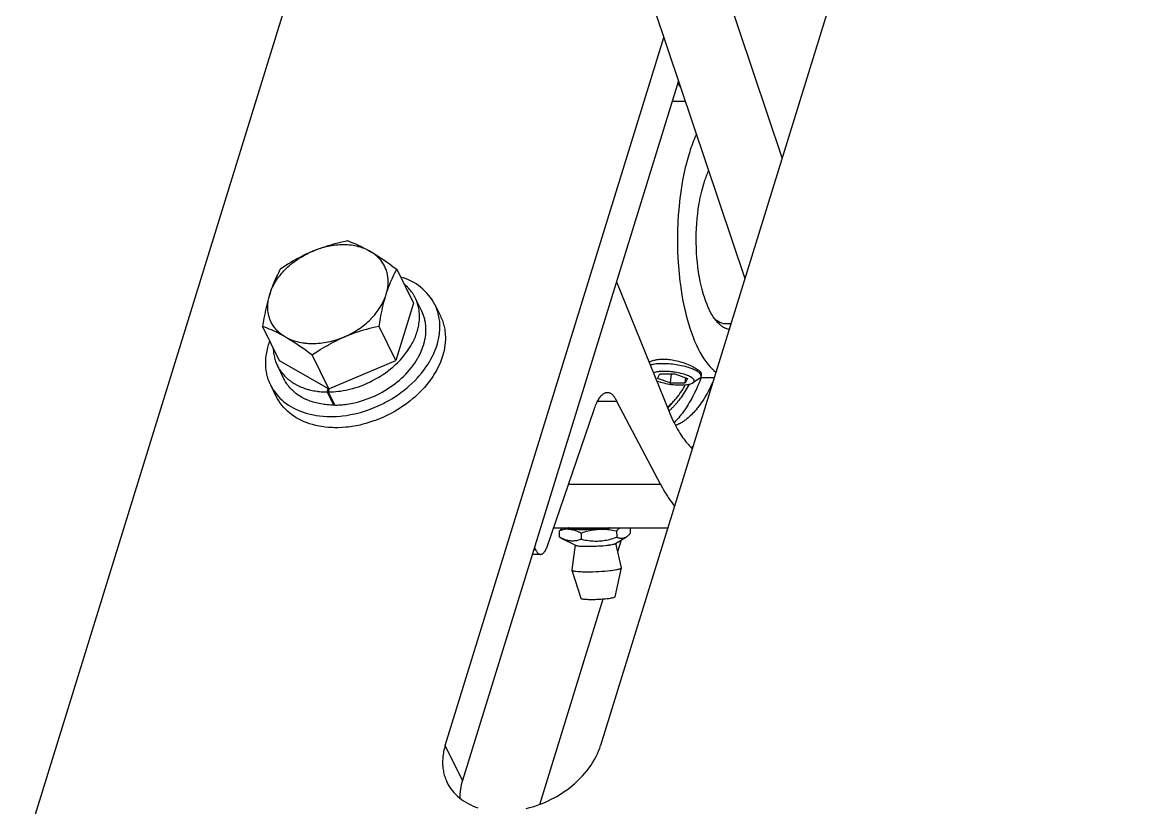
# Model space of a CAD drawing. Extents: x 0 to 216, y 0 to 280.
# Drawn here: x 132.45 to 142.35, y 206.98 to 213.96 of the extents above; entities that cross this region are included whole.
import ezdxf

# ---------------------------------------------------------------- set-up
doc = ezdxf.new("R2010")
doc.units = 0
doc.header["$MEASUREMENT"] = 0
doc.layers.add('CADdetails-1-FINE', color=1, linetype='CONTINUOUS')
doc.layers.add('CADdetails-9-EXTRAFINE', color=9, linetype='CONTINUOUS')

msp = doc.modelspace()

# ---------------------------------------------------------------- linework, layer by layer
at = {"layer": 'CADdetails-1-FINE'}
msp.add_lwpolyline([(198.1509, 204.7524), (202.9879, 220.4051), (136.7302, 220.4051), (132.4479, 206.5475)], dxfattribs=at)
at = {"layer": 'CADdetails-9-EXTRAFINE'}
for points in [[(137.4871, 215.7905), (138.8664, 211.6835)], [(139.1971, 212.7539), (138.1773, 215.7905)], [(139.899, 215.0257), (137.5846, 207.5347)], [(136.2042, 207.5347), (138.1474, 213.8243)], [(138.2768, 213.4392), (136.3566, 207.2241)], [(138.3385, 213.2555), (138.22, 213.2555)], [(138.4358, 212.9658), (138.4294, 212.9517), (138.422, 212.9346), (138.4148, 212.9173), (138.4078, 212.9), (138.4011, 212.8825), (138.3999, 212.8795), (138.3935, 212.8619), (138.3872, 212.8443), (138.3812, 212.8266), (138.3754, 212.8088), (138.3698, 212.791), (138.355, 212.7406), (138.3411, 212.6878), (138.3364, 212.6681), (138.3237, 212.6114), (138.3121, 212.5525), (138.309, 212.5356), (138.2988, 212.4737), (138.2899, 212.4099), (138.2882, 212.3956), (138.2809, 212.3295), (138.275, 212.262), (138.2741, 212.2502), (138.2699, 212.1809), (138.2673, 212.1113), (138.2662, 212.0412), (138.2667, 211.9708), (138.2671, 211.9514), (138.2678, 211.9288), (138.2707, 211.8594), (138.2752, 211.791), (138.2811, 211.7236), (138.2885, 211.6573), (138.2903, 211.643), (138.2993, 211.5792), (138.3095, 211.5174), (138.3126, 211.5005), (138.3242, 211.4417), (138.337, 211.3851), (138.3418, 211.3655), (138.3557, 211.3128), (138.3705, 211.2624), (138.3775, 211.2404), (138.3933, 211.1945), (138.4097, 211.1512), (138.4194, 211.1274), (138.4363, 211.089), (138.4538, 211.053), (138.4666, 211.0287), (138.4842, 210.9978), (138.5022, 210.9693), (138.5185, 210.9459), (138.5363, 210.9226), (138.5543, 210.9015), (138.5561, 210.8994), (138.5738, 210.881), (138.5915, 210.8647), (138.6091, 210.8504)], [(138.7268, 211.2311), (138.7202, 211.2322), (138.7135, 211.2337), (138.7068, 211.2356), (138.7, 211.2379), (138.6974, 211.2389), (138.6907, 211.2417), (138.684, 211.245), (138.6772, 211.2486), (138.6703, 211.2527), (138.6685, 211.2539), (138.6616, 211.2586), (138.6547, 211.2637), (138.6478, 211.2692), (138.6408, 211.2753), (138.6402, 211.2759), (138.6332, 211.2825), (138.6261, 211.2897), (138.6191, 211.2974), (138.6128, 211.3047), (138.6121, 211.3056), (138.6103, 211.3078), (138.6085, 211.3099), (138.6076, 211.3111), (138.6058, 211.3133), (138.6041, 211.3156), (138.6024, 211.3178), (138.6007, 211.32), (138.5991, 211.3222), (138.5974, 211.3245), (138.5958, 211.3268), (138.5844, 211.3435), (138.5732, 211.3616), (138.567, 211.3724), (138.5558, 211.3933), (138.5449, 211.4157), (138.5403, 211.4258), (138.5295, 211.4509), (138.5192, 211.4776), (138.516, 211.4863), (138.506, 211.5155), (138.4965, 211.5462), (138.4944, 211.5533), (138.4853, 211.5864), (138.4769, 211.6209), (138.4691, 211.6567), (138.4619, 211.6941), (138.4603, 211.7033), (138.454, 211.7429), (138.4484, 211.7834), (138.4437, 211.8248), (138.4398, 211.8672), (138.4397, 211.8686), (138.4367, 211.9121), (138.4347, 211.9559), (138.4336, 212.0001), (138.4335, 212.0414), (138.4342, 212.0832), (138.4359, 212.1271), (138.4385, 212.1706), (138.442, 212.2137), (138.4422, 212.2161), (138.4466, 212.2579), (138.4519, 212.2987), (138.4579, 212.3384), (138.4648, 212.3771), (138.4668, 212.3873), (138.4744, 212.4238), (138.4826, 212.4586), (138.4914, 212.492), (138.5008, 212.524), (138.5032, 212.5316), (138.507, 212.5434), (138.511, 212.5552), (138.5124, 212.5596), (138.5166, 212.5713), (138.5209, 212.583), (138.5254, 212.5946), (138.53, 212.6062), (138.5349, 212.6177), (138.5399, 212.6292), (138.545, 212.6405)], [(137.7249, 211.653), (138.189, 210.5073), (138.1894, 210.5062), (138.1987, 210.4838), (138.208, 210.4622), (138.2174, 210.4413), (138.2269, 210.4211), (138.2365, 210.4015), (138.2396, 210.3955), (138.2492, 210.377), (138.2588, 210.3592), (138.2684, 210.3421), (138.2781, 210.3256), (138.2878, 210.3098), (138.2939, 210.3003), (138.3036, 210.2856), (138.3132, 210.2716), (138.3229, 210.2582), (138.3326, 210.2453), (138.3424, 210.233), (138.3516, 210.2219), (138.3612, 210.2108), (138.3709, 210.2003), (138.3805, 210.1903), (138.39, 210.1809), (138.3996, 210.1719)], [(135.996, 211.3931), (135.9387, 211.5099)], [(138.7413, 211.2786), (138.6993, 211.2786)], [(135.1691, 210.7014), (135.7648, 210.9553)], [(138.0141, 210.9381), (138.0199, 210.9415), (138.026, 210.9447), (138.0328, 210.9477), (138.0333, 210.9479), (138.0407, 210.9509), (138.0485, 210.9536), (138.0564, 210.956), (138.0654, 210.9584), (138.0748, 210.9604), (138.0845, 210.9622), (138.0947, 210.9637), (138.1054, 210.9649), (138.1125, 210.9656), (138.124, 210.9663), (138.1358, 210.9666), (138.1479, 210.9666), (138.1604, 210.9662), (138.1732, 210.9655), (138.1779, 210.9651), (138.1913, 210.9639), (138.2049, 210.9622), (138.2188, 210.9601), (138.2329, 210.9576), (138.2472, 210.9548), (138.262, 210.9514), (138.2768, 210.9477), (138.2916, 210.9436), (138.3064, 210.9391), (138.315, 210.9363), (138.3186, 210.9351), (138.3333, 210.93), (138.3478, 210.9245), (138.362, 210.9188), (138.376, 210.9127), (138.3769, 210.9123), (138.39, 210.9062), (138.4026, 210.9), (138.404, 210.8994), (138.4154, 210.8933), (138.4259, 210.8873), (138.4281, 210.886), (138.4372, 210.8804), (138.4454, 210.875), (138.4488, 210.8726), (138.4552, 210.8679), (138.4608, 210.8633), (138.4617, 210.8625), (138.4643, 210.8602), (138.4668, 210.8578), (138.4692, 210.8553), (138.4709, 210.8534), (138.473, 210.8508), (138.475, 210.8479), (138.4755, 210.8472), (138.477, 210.8444), (138.478, 210.8418), (138.4787, 210.8395), (138.4789, 210.8373), (138.4789, 210.8352)], [(138.4763, 210.8148), (138.4765, 210.8176), (138.4763, 210.8204), (138.4759, 210.8226), (138.4751, 210.8254), (138.4739, 210.8284), (138.4728, 210.8306), (138.4708, 210.8338), (138.4694, 210.8358), (138.467, 210.8387), (138.4668, 210.839), (138.4642, 210.8418), (138.4615, 210.8445), (138.4586, 210.847), (138.4539, 210.8508), (138.4485, 210.8547), (138.4442, 210.8576), (138.4373, 210.8618), (138.4297, 210.866), (138.4257, 210.868), (138.4168, 210.8724), (138.4071, 210.8767), (138.4037, 210.8781), (138.3927, 210.8825), (138.3808, 210.8868), (138.3786, 210.8876), (138.3655, 210.8919), (138.3518, 210.896), (138.3373, 210.9), (138.3221, 210.9038), (138.3206, 210.9041), (138.3043, 210.9078), (138.2877, 210.9112), (138.2707, 210.9142), (138.2559, 210.9166), (138.2418, 210.9186), (138.2242, 210.9208), (138.2067, 210.9226), (138.1893, 210.924), (138.1735, 210.925), (138.1571, 210.9257), (138.1411, 210.9259), (138.1255, 210.9259), (138.1216, 210.9258), (138.1073, 210.9253), (138.094, 210.9245), (138.0813, 210.9234), (138.0692, 210.922), (138.0658, 210.9216), (138.0551, 210.9199), (138.0451, 210.918), (138.0407, 210.9171), (138.0322, 210.915), (138.0244, 210.9128)], [(134.7708, 210.7919), (134.7135, 210.9087)], [(138.4046, 210.7545), (138.4073, 210.7566), (138.4098, 210.7589), (138.4099, 210.759), (138.4119, 210.7613), (138.4135, 210.7636), (138.4137, 210.7638), (138.4148, 210.7661), (138.4156, 210.7685), (138.4161, 210.7709), (138.4161, 210.7712), (138.4161, 210.7737), (138.4158, 210.7761), (138.4151, 210.7787), (138.414, 210.7814), (138.4125, 210.7842), (138.4123, 210.7845), (138.4103, 210.7874), (138.408, 210.7901), (138.4049, 210.7933), (138.4022, 210.7957), (138.398, 210.7991), (138.3931, 210.8025), (138.3903, 210.8044), (138.3841, 210.8081), (138.3772, 210.8118), (138.375, 210.8129), (138.3669, 210.8167), (138.3581, 210.8205), (138.3568, 210.8211), (138.3467, 210.8249), (138.3359, 210.8287), (138.3359, 210.8287), (138.324, 210.8325), (138.3115, 210.8361), (138.2983, 210.8395), (138.2877, 210.842), (138.273, 210.8451), (138.2581, 210.8479), (138.2428, 210.8503), (138.2344, 210.8516), (138.2261, 210.8527), (138.2106, 210.8544), (138.1953, 210.8558), (138.1801, 210.8568), (138.1701, 210.8572), (138.1559, 210.8576), (138.1423, 210.8575), (138.1291, 210.8572), (138.1282, 210.8571), (138.1163, 210.8565), (138.1053, 210.8555), (138.095, 210.8543), (138.0854, 210.8528), (138.0834, 210.8524), (138.075, 210.8507), (138.0674, 210.8488), (138.0644, 210.848), (138.0581, 210.846), (138.0524, 210.8439)], [(138.4789, 210.8352), (138.4763, 210.8148), (138.4758, 210.8123), (138.475, 210.8098), (138.4748, 210.8094), (138.4737, 210.807), (138.4724, 210.8048), (138.4719, 210.8041), (138.4703, 210.8021), (138.4686, 210.8002), (138.4667, 210.7984), (138.4647, 210.7967), (138.4626, 210.7951), (138.4617, 210.7944), (138.4046, 210.7545), (138.401, 210.7522), (138.3969, 210.75), (138.3947, 210.749), (138.3895, 210.7468), (138.3837, 210.7447), (138.3821, 210.7442), (138.3751, 210.7422), (138.3674, 210.7404), (138.3668, 210.7403), (138.3582, 210.7386), (138.3492, 210.7372), (138.3387, 210.736), (138.3276, 210.735), (138.3158, 210.7343), (138.3082, 210.734), (138.2947, 210.7338), (138.2808, 210.734), (138.2664, 210.7345), (138.2616, 210.7348), (138.2464, 210.7358), (138.2311, 210.7372), (138.2155, 210.7391), (138.2125, 210.7394), (138.2094, 210.7399), (138.194, 210.7422), (138.1788, 210.7448), (138.164, 210.7478), (138.1591, 210.7488), (138.1452, 210.752), (138.1319, 210.7555), (138.1192, 210.7591), (138.1119, 210.7614), (138.1008, 210.7652), (138.0906, 210.769), (138.081, 210.7729)], [(138.2119, 210.8352), (138.2016, 210.7562), (138.0891, 210.7957), (138.1094, 210.8352), (138.2422, 210.8352), (138.3548, 210.7957), (138.3345, 210.7562), (138.3403, 210.8008)], [(135.2136, 210.558), (135.2055, 210.5581), (135.1886, 210.5586), (135.1719, 210.5595), (135.1555, 210.5607), (135.1393, 210.5624), (135.1302, 210.5634), (135.1144, 210.5657), (135.0988, 210.5682), (135.0835, 210.5712), (135.0685, 210.5745), (135.0588, 210.5768), (135.0442, 210.5806), (135.0299, 210.5848), (135.016, 210.5893), (135.0023, 210.5941), (134.9974, 210.5959), (134.9841, 210.6011), (134.9712, 210.6067), (134.9663, 210.6089), (134.9538, 210.6148), (134.9416, 210.621), (134.9317, 210.6264), (134.9201, 210.6331), (134.9089, 210.6401), (134.898, 210.6473), (134.8874, 210.6548), (134.8781, 210.6617), (134.8682, 210.6697), (134.8586, 210.6779), (134.8493, 210.6863), (134.8404, 210.6949), (134.8363, 210.6991), (134.8279, 210.708), (134.8199, 210.7172), (134.8161, 210.7217), (134.8085, 210.7312), (134.8014, 210.7408), (134.798, 210.7457), (134.7913, 210.7556), (134.785, 210.7658), (134.782, 210.7709), (134.7762, 210.7813), (134.7708, 210.7919)], [(138.176, 210.5389), (138.1791, 210.5414), (138.1876, 210.5484), (138.196, 210.5556), (138.2012, 210.5603), (138.2092, 210.5679), (138.2171, 210.5756), (138.2249, 210.5834), (138.2325, 210.5915), (138.2399, 210.5996), (138.2472, 210.6079), (138.2543, 210.6163), (138.2576, 210.6202), (138.2666, 210.6314), (138.2754, 210.6428), (138.2809, 210.6502), (138.2894, 210.6619), (138.2976, 210.6737), (138.3056, 210.6856), (138.3135, 210.6977), (138.3211, 210.7099), (138.3286, 210.7222), (138.3359, 210.7345)], [(138.2016, 210.7562), (138.3345, 210.7562)], [(138.5855, 210.7731), (138.5807, 210.7623), (138.5707, 210.7407), (138.5606, 210.7198), (138.5504, 210.6996), (138.5402, 210.68), (138.5299, 210.6611), (138.5194, 210.6428), (138.5102, 210.6272), (138.4998, 210.6103), (138.4894, 210.5941), (138.479, 210.5785), (138.4685, 210.5636), (138.458, 210.5492), (138.4474, 210.5353), (138.4433, 210.5301), (138.4328, 210.5172), (138.4224, 210.505), (138.412, 210.4934), (138.4017, 210.4824), (138.3913, 210.4719), (138.3809, 210.4619), (138.3705, 210.4524), (138.3614, 210.4445), (138.3511, 210.436), (138.3409, 210.4281), (138.3307, 210.4206), (138.3205, 210.4136), (138.3104, 210.4071), (138.3003, 210.4011), (138.2902, 210.3955), (138.2881, 210.3943), (138.2841, 210.3923), (138.2801, 210.3903), (138.2783, 210.3894), (138.2743, 210.3875), (138.2703, 210.3857), (138.2662, 210.3839), (138.2621, 210.3821), (138.258, 210.3804), (138.2538, 210.3788), (138.2497, 210.3772)], [(138.3683, 210.7407), (138.3667, 210.7376), (138.3587, 210.7228), (138.3505, 210.7082), (138.3422, 210.6936), (138.3335, 210.6792), (138.3247, 210.6649), (138.3175, 210.6538), (138.3082, 210.6398), (138.2986, 210.626), (138.2888, 210.6124), (138.2787, 210.599)], [(138.5935, 210.8003), (138.4684, 210.8003)], [(135.2171, 210.5695), (135.2136, 210.558), (135.1563, 210.6748), (135.1652, 210.7037)], [(137.0506, 209.2319), (137.0538, 209.2321), (137.057, 209.2326), (137.0589, 209.2331), (137.0621, 209.2343), (137.0653, 209.2358), (137.0671, 209.2369), (137.0705, 209.2391), (137.0738, 209.2417), (137.0753, 209.243), (137.0788, 209.2464), (137.0823, 209.2503), (137.0832, 209.2515), (137.0869, 209.2563), (137.0905, 209.2616), (137.0941, 209.2675), (137.0976, 209.2741), (137.0982, 209.2753), (137.102, 209.283), (137.1056, 209.2913), (137.109, 209.3003), (137.1115, 209.307), (137.5249, 210.5111), (137.5262, 210.5153), (137.5309, 210.5294), (137.5356, 210.5426), (137.5404, 210.5551), (137.5453, 210.567), (137.5503, 210.5782), (137.5546, 210.587), (137.5596, 210.5967), (137.5647, 210.6057), (137.5648, 210.606), (137.5698, 210.6142), (137.5748, 210.6218), (137.5799, 210.6287), (137.5811, 210.6303), (137.586, 210.6364), (137.5908, 210.6419), (137.5957, 210.6469), (137.598, 210.6491), (137.6027, 210.6532), (137.6074, 210.6569), (137.612, 210.6601), (137.6152, 210.662), (137.6197, 210.6644), (137.6241, 210.6664), (137.6285, 210.668), (137.632, 210.669), (137.6364, 210.67), (137.6408, 210.6705), (137.645, 210.6707), (137.6493, 210.6705), (137.6536, 210.67), (137.6562, 210.6695), (137.6605, 210.6683), (137.6648, 210.6668), (137.6672, 210.6658), (137.6715, 210.6636), (137.6758, 210.6611), (137.6802, 210.6581), (137.6845, 210.6547), (137.6886, 210.651), (137.693, 210.6466), (137.6974, 210.6418), (137.7018, 210.6364), (137.7062, 210.6304), (137.7086, 210.6269), (137.7132, 210.6198), (137.7176, 210.6121), (137.722, 210.6038), (137.7264, 210.5949), (137.7268, 210.5939)], [(137.5585, 210.5939), (137.7268, 210.5939), (138.1173, 209.8528), (138.1221, 209.8437), (138.1331, 209.8236), (138.1442, 209.804), (138.1553, 209.785), (138.1665, 209.7667), (138.1777, 209.749), (138.1857, 209.7368), (138.1969, 209.7203), (138.208, 209.7045), (138.2192, 209.6893), (138.2303, 209.6746), (138.2415, 209.6605)], [(138.1791, 210.5311), (138.181, 210.533), (138.1855, 210.5374), (138.1899, 210.5419), (138.1924, 210.5445), (138.1968, 210.5491), (138.2011, 210.5537), (138.2053, 210.5583), (138.2095, 210.563), (138.2137, 210.5678), (138.2178, 210.5725), (138.2218, 210.5774)], [(138.2764, 210.596), (138.2746, 210.5937), (138.2715, 210.5897), (138.2683, 210.5858), (138.2669, 210.584), (138.2637, 210.5801), (138.2604, 210.5762), (138.2572, 210.5724), (138.2539, 210.5685), (138.2505, 210.5647), (138.2472, 210.5609), (138.2438, 210.5571), (138.2408, 210.5538), (138.2357, 210.5484), (138.2305, 210.543), (138.2284, 210.5408), (138.2231, 210.5355), (138.2178, 210.5302), (138.2124, 210.525), (138.2069, 210.52), (138.2013, 210.515), (138.1957, 210.51), (138.19, 210.5052)], [(138.1173, 209.8528), (137.2989, 209.8528)], [(137.1666, 209.4677), (138.1818, 209.4677)], [(137.2346, 209.3773), (137.2207, 209.3846), (137.2183, 209.4399), (137.22, 209.4418), (137.2229, 209.4448), (137.2258, 209.4477), (137.2269, 209.4488), (137.2299, 209.4517), (137.233, 209.4546), (137.2361, 209.4574), (137.2392, 209.4601), (137.2424, 209.4627), (137.2457, 209.4652), (137.2491, 209.4677)], [(137.2662, 209.4633), (137.2706, 209.4619), (137.2744, 209.461), (137.2756, 209.4607), (137.2803, 209.4597), (137.285, 209.4588), (137.2895, 209.4581), (137.2942, 209.4574), (137.299, 209.4568), (137.3037, 209.4562), (137.3085, 209.4557), (137.3132, 209.4552), (137.3051, 209.4558), (137.2969, 209.456), (137.2889, 209.4559), (137.281, 209.4554), (137.2729, 209.4546), (137.265, 209.4533), (137.2567, 209.4517), (137.2482, 209.4497), (137.2393, 209.4472), (137.2301, 209.4442), (137.2274, 209.4433), (137.2183, 209.4399)], [(137.4129, 209.3665), (137.4049, 209.3635), (137.3957, 209.3604), (137.3867, 209.3577), (137.378, 209.3555), (137.3696, 209.3537), (137.3657, 209.353), (137.3573, 209.3518), (137.349, 209.3509), (137.3409, 209.3505), (137.3328, 209.3503), (137.3249, 209.3506), (137.317, 209.3512), (137.309, 209.3522), (137.3008, 209.3536), (137.2925, 209.3553), (137.2841, 209.3575), (137.2796, 209.3588), (137.271, 209.3616), (137.2622, 209.3648), (137.253, 209.3686), (137.2436, 209.3728), (137.2346, 209.3773), (137.3618, 209.3128), (137.3643, 209.3117), (137.3673, 209.3107), (137.3721, 209.3096), (137.3755, 209.3089), (137.3827, 209.3078), (137.386, 209.3073), (137.396, 209.3063), (137.3989, 209.306), (137.4092, 209.3052), (137.4201, 209.3046), (137.4309, 209.3042), (137.4369, 209.304), (137.4477, 209.3037), (137.4585, 209.3036), (137.4694, 209.3035), (137.4924, 209.3037), (137.5161, 209.3043), (137.5406, 209.3052), (137.5483, 209.3056), (137.5641, 209.3064), (137.5881, 209.308), (137.6045, 209.3093), (137.6255, 209.3113), (137.6415, 209.313), (137.6586, 209.3152), (137.6604, 209.3154), (137.6739, 209.3175), (137.6858, 209.3195), (137.6877, 209.3199), (137.6967, 209.3218), (137.6991, 209.3224), (137.7056, 209.3241), (137.7081, 209.3249), (137.7125, 209.3264), (137.7149, 209.3274), (137.7172, 209.3287), (137.814, 209.3892), (137.8181, 209.3918), (137.8221, 209.3947), (137.826, 209.3976), (137.8298, 209.4007), (137.8327, 209.4032), (137.8364, 209.4065), (137.8399, 209.4098), (137.8434, 209.4132), (137.8469, 209.4167), (137.8503, 209.4202), (137.851, 209.421), (137.8489, 209.4677)], [(137.6636, 209.4677), (137.6562, 209.4668), (137.634, 209.4646), (137.6117, 209.4626), (137.5995, 209.4616), (137.5773, 209.4601), (137.555, 209.4587), (137.5525, 209.4586), (137.5302, 209.4575), (137.5079, 209.4566), (137.4856, 209.456), (137.4633, 209.4556), (137.441, 209.4555), (137.433, 209.4555), (137.4189, 209.4557), (137.4047, 209.4559), (137.3906, 209.4563), (137.3826, 209.4566), (137.3684, 209.4573), (137.3629, 209.4577), (137.3488, 209.4587), (137.3433, 209.4592), (137.3319, 209.4605), (137.3262, 209.4613), (137.3181, 209.4626), (137.313, 209.4636), (137.3076, 209.465), (137.3065, 209.4653), (137.3032, 209.4664), (137.3005, 209.4677)], [(137.7058, 209.4677), (137.6919, 209.4659), (137.6781, 209.4643), (137.6642, 209.4629), (137.6503, 209.4615), (137.6405, 209.4606), (137.6266, 209.4594), (137.6127, 209.4583), (137.5987, 209.4573), (137.5848, 209.4563), (137.5709, 209.4555), (137.5668, 209.4552), (137.5802, 209.4558), (137.5936, 209.456), (137.6069, 209.4559), (137.6201, 209.4554), (137.6336, 209.4545), (137.6468, 209.4533), (137.6606, 209.4517), (137.675, 209.4497), (137.6899, 209.4472), (137.7054, 209.4442), (137.7211, 209.4409), (137.7255, 209.4399), (137.728, 209.3846)], [(137.7563, 209.4677), (137.755, 209.4668), (137.7517, 209.4643), (137.7485, 209.4617), (137.7464, 209.46), (137.7433, 209.4573), (137.7402, 209.4546), (137.7372, 209.4517), (137.7342, 209.4488), (137.7312, 209.4459), (137.7283, 209.4429), (137.7255, 209.4399)], [(137.7371, 209.2568), (137.7694, 209.3613)], [(136.9966, 209.2955), (137.007, 209.2728), (137.0076, 209.2716), (137.0104, 209.266), (137.0135, 209.2605), (137.0167, 209.2553), (137.0178, 209.2537), (137.021, 209.2494), (137.0242, 209.2456), (137.0274, 209.2424), (137.0295, 209.2405), (137.0327, 209.2381), (137.0357, 209.2361), (137.0388, 209.2345), (137.0413, 209.2336), (137.0444, 209.2326), (137.0476, 209.2321), (137.0506, 209.2319), (136.9769, 209.2319)], [(137.007, 209.2728), (136.9896, 209.2728)], [(137.3294, 209.0921), (137.3298, 209.0913), (137.3304, 209.0906), (137.3317, 209.0896), (137.3326, 209.089), (137.3351, 209.0879), (137.3359, 209.0875), (137.3395, 209.0864), (137.3403, 209.0861), (137.3456, 209.0849), (137.3519, 209.0837), (137.3522, 209.0836), (137.3611, 209.0823), (137.3681, 209.0815), (137.3802, 209.0803), (137.3876, 209.0797), (137.3968, 209.0792), (137.4105, 209.0785), (137.423, 209.0781), (137.4367, 209.0777), (137.4504, 209.0775), (137.4641, 209.0775), (137.4889, 209.0777), (137.515, 209.0782), (137.5154, 209.0782), (137.543, 209.0792), (137.5688, 209.0804), (137.5951, 209.082), (137.621, 209.0839), (137.6233, 209.0841), (137.6469, 209.0862), (137.6689, 209.0885), (137.6757, 209.0892), (137.6937, 209.0915), (137.7099, 209.0939), (137.7139, 209.0945), (137.7269, 209.0968), (137.7316, 209.0977), (137.7414, 209.0999), (137.7458, 209.1009), (137.753, 209.1029), (137.7574, 209.1043), (137.7616, 209.106), (137.7618, 209.1061), (137.7647, 209.1075), (137.7651, 209.1077), (137.767, 209.1089), (137.7682, 209.1099), (137.7689, 209.1109), (137.7693, 209.1119)], [(137.0431, 207.0111), (137.6071, 208.8363)], [(136.2042, 207.5347), (136.2042, 207.5346), (136.2001, 207.5208), (136.1965, 207.507), (136.1932, 207.4933), (136.1903, 207.4797), (136.1878, 207.4662), (136.1857, 207.4527), (136.1839, 207.4394), (136.1826, 207.4262), (136.1816, 207.4131), (136.181, 207.4001), (136.1808, 207.3872), (136.1809, 207.3746), (136.1814, 207.362), (136.1817, 207.3576), (136.1827, 207.3451), (136.1841, 207.3326), (136.1858, 207.3202), (136.1879, 207.3079), (136.1903, 207.2957), (136.1931, 207.2837), (136.1962, 207.2718), (136.1997, 207.2601), (136.2035, 207.2485), (136.2076, 207.2372), (136.212, 207.2261), (136.2167, 207.2152), (136.2217, 207.2046), (136.2316, 207.1857), (136.2427, 207.1673), (136.2548, 207.1493), (136.2679, 207.1319), (136.2821, 207.1152), (136.2972, 207.0991), (136.3134, 207.0837), (136.3299, 207.0694), (136.3479, 207.0554), (136.367, 207.0421), (136.3871, 207.0295), (136.4083, 207.0176), (136.4304, 207.0065), (136.4535, 206.9962), (136.4776, 206.9868), (136.4948, 206.9808)], [(136.3566, 207.2241), (136.2042, 207.5347)], [(136.9242, 206.9737), (136.9572, 206.9823), (136.9902, 206.9921), (137.0229, 207.0031), (137.0554, 207.0152), (137.0876, 207.0285), (137.1194, 207.043), (137.1457, 207.0559), (137.1767, 207.0723), (137.1885, 207.0789), (137.2187, 207.0968), (137.2482, 207.1157), (137.2616, 207.1247), (137.2894, 207.1444), (137.3161, 207.1648), (137.3419, 207.186), (137.3521, 207.1949), (137.3767, 207.2171), (137.4001, 207.24), (137.4225, 207.2634), (137.4437, 207.2873), (137.4636, 207.3115), (137.4823, 207.336), (137.4997, 207.3606), (137.5157, 207.3855), (137.5305, 207.4104), (137.5439, 207.4353), (137.556, 207.4602), (137.5668, 207.4851), (137.5764, 207.51), (137.5846, 207.5347)]]:
    msp.add_lwpolyline(points, dxfattribs=at)
for points in [[(135.6167, 211.2571, -0.034977), (135.6799, 211.5422), (135.6802, 211.543), (135.6869, 211.564), (135.6937, 211.5845), (135.7008, 211.6044), (135.7081, 211.6237), (135.7158, 211.6431), (135.7237, 211.6621), (135.7319, 211.681), (135.7406, 211.6998), (135.7481, 211.7155), (135.7573, 211.7341), (135.7671, 211.7527), (135.7737, 211.7649), (135.9217, 211.4632), (135.7648, 210.9553), (135.6167, 211.2571), (135.6114, 211.2559), (135.5838, 211.2499), (135.5571, 211.2436), (135.5312, 211.2372), (135.5062, 211.2307), (135.4819, 211.2239), (135.4582, 211.217), (135.4474, 211.2137), (135.4245, 211.2065), (135.4021, 211.199), (135.3802, 211.1913), (135.3673, 211.1866), (135.3458, 211.1784), (135.3246, 211.17), (135.3036, 211.1613), (135.3203, 211.1686), (135.3214, 211.1691), (135.3379, 211.1769), (135.3542, 211.185), (135.3703, 211.1936), (135.3862, 211.2024), (135.4018, 211.2117), (135.4172, 211.2213), (135.4323, 211.2312), (135.4333, 211.2319), (135.4481, 211.2421), (135.4625, 211.2526), (135.4766, 211.2634), (135.4903, 211.2744), (135.4918, 211.2757), (135.5051, 211.287), (135.5181, 211.2986), (135.5306, 211.3103), (135.5426, 211.3223), (135.5447, 211.3243), (135.5563, 211.3365), (135.5675, 211.3488), (135.5782, 211.3613), (135.5885, 211.3739), (135.5911, 211.3771), (135.6008, 211.3898), (135.61, 211.4026), (135.6188, 211.4154), (135.6271, 211.4283), (135.6331, 211.4382), (135.6406, 211.4513), (135.6477, 211.4643), (135.6542, 211.4773), (135.6603, 211.4904), (135.6659, 211.5034), (135.671, 211.5164), (135.6757, 211.5293), (135.6799, 211.5422), (135.683, 211.5525), (135.6861, 211.5644), (135.6889, 211.5762), (135.6912, 211.5879), (135.6932, 211.5996), (135.6948, 211.6107), (135.696, 211.6222), (135.6968, 211.6336), (135.6973, 211.6449), (135.6975, 211.656), (135.6975, 211.6565), (135.6972, 211.6675), (135.6966, 211.6785), (135.6956, 211.6893), (135.6942, 211.7), (135.6925, 211.7105), (135.6924, 211.7114), (135.6903, 211.7218), (135.6879, 211.7321), (135.6851, 211.7423), (135.682, 211.7523), (135.6786, 211.7621), (135.6748, 211.7718), (135.6707, 211.7813), (135.6702, 211.7823), (135.6657, 211.7917), (135.6609, 211.8009), (135.6558, 211.8099), (135.6503, 211.8188), (135.6445, 211.8275), (135.6384, 211.836), (135.6319, 211.8443), (135.6252, 211.8525), (135.6245, 211.8532), (135.6174, 211.8611), (135.61, 211.8688), (135.6023, 211.8763), (135.5942, 211.8837), (135.5858, 211.8908), (135.5854, 211.8911), (135.5767, 211.898), (135.5677, 211.9046), (135.5583, 211.9111), (135.5487, 211.9173), (135.539, 211.9231), (135.5282, 211.9291), (135.517, 211.9349), (135.5054, 211.9404), (135.4935, 211.9456), (135.4862, 211.9485), (135.4738, 211.9532), (135.4611, 211.9576), (135.4481, 211.9616), (135.4347, 211.9653), (135.4279, 211.967), (135.4141, 211.9702), (135.4, 211.973), (135.3857, 211.9755), (135.371, 211.9775), (135.365, 211.9782), (135.35, 211.9798), (135.3348, 211.9809), (135.3194, 211.9817), (135.3037, 211.982), (135.2986, 211.982), (135.2827, 211.9818), (135.2666, 211.9812), (135.2504, 211.9801), (135.234, 211.9787), (135.23, 211.9782), (135.2134, 211.9762), (135.1967, 211.9738), (135.18, 211.971), (135.1632, 211.9677), (135.1602, 211.967), (135.1433, 211.9632), (135.1263, 211.959), (135.1095, 211.9543), (135.0926, 211.9492), (135.0757, 211.9437), (135.059, 211.9378), (135.0423, 211.9315), (135.0257, 211.9247), (135.0218, 211.9231), (135.001, 211.914), (134.9803, 211.9046), (134.9596, 211.8947), (134.9474, 211.8887), (134.9268, 211.8783), (134.9062, 211.8675), (134.8854, 211.8561), (134.8754, 211.8505), (134.8545, 211.8384), (134.8332, 211.8258), (134.8117, 211.8125), (134.7898, 211.7986), (134.7674, 211.784), (134.7446, 211.7686), (134.7393, 211.7649), (134.7327, 211.7527), (134.723, 211.7341), (134.7137, 211.7155), (134.7062, 211.6998), (134.6976, 211.681), (134.6893, 211.6621), (134.6814, 211.6431), (134.6738, 211.6237), (134.6665, 211.6044), (134.6594, 211.5845), (134.6525, 211.564), (134.6458, 211.543), (134.6455, 211.5422), (134.6497, 211.555), (134.6544, 211.568), (134.6595, 211.581), (134.6651, 211.594), (134.6712, 211.607), (134.6778, 211.62), (134.6848, 211.6331), (134.6923, 211.6461), (134.6983, 211.656), (134.7066, 211.6689), (134.7154, 211.6818), (134.7246, 211.6945), (134.7343, 211.7072), (134.7369, 211.7105), (134.7472, 211.7231), (134.758, 211.7356), (134.7692, 211.7479), (134.7808, 211.76), (134.7828, 211.7621), (134.7949, 211.774), (134.8074, 211.7858), (134.8203, 211.7973), (134.8336, 211.8086), (134.8352, 211.8099), (134.8489, 211.821), (134.863, 211.8318), (134.8774, 211.8423), (134.8921, 211.8525), (134.8931, 211.8532), (134.9082, 211.8631), (134.9236, 211.8727), (134.9392, 211.8819), (134.9551, 211.8908), (134.9712, 211.8993), (134.9875, 211.9075), (135.004, 211.9152), (135.0051, 211.9157), (135.0218, 211.9231), (135.0428, 211.9318), (135.064, 211.9403), (135.0856, 211.9484), (135.0984, 211.9531), (135.1204, 211.9608), (135.1428, 211.9683), (135.1656, 211.9756), (135.1765, 211.9789), (135.2001, 211.9858), (135.2244, 211.9925), (135.2495, 211.9991), (135.2753, 212.0055), (135.302, 212.0117), (135.3297, 212.0178), (135.335, 212.0189), (135.3353, 212.0188), (135.355, 212.0115), (135.3745, 212.0038), (135.3939, 211.9958), (135.4132, 211.9875), (135.4323, 211.9789), (135.4512, 211.9699), (135.4704, 211.9604), (135.4897, 211.9503), (135.5094, 211.9398), (135.5194, 211.9342), (135.539, 211.9231), (135.5596, 211.9109), (135.5808, 211.898), (135.6026, 211.8843), (135.6253, 211.8697), (135.6305, 211.8663), (135.654, 211.8505), (135.6586, 211.8474), (135.6819, 211.8313), (135.7051, 211.815), (135.7281, 211.7985), (135.7509, 211.7818), (135.7737, 211.7649)], [(135.1655, 210.6748), (135.1881, 210.6752), (135.211, 210.6764), (135.2341, 210.6783), (135.2574, 210.6808), (135.2746, 210.6832), (135.2982, 210.687), (135.322, 210.6915), (135.3458, 210.6967), (135.3697, 210.7026), (135.3851, 210.7068), (135.4091, 210.7139), (135.4329, 210.7217), (135.4566, 210.7301), (135.4802, 210.7393), (135.494, 210.745), (135.5173, 210.7552), (135.5404, 210.766), (135.5533, 210.7724), (135.5758, 210.7842), (135.598, 210.7966), (135.611, 210.8042), (135.6325, 210.8174), (135.6535, 210.8312), (135.6741, 210.8454), (135.6941, 210.8602), (135.7003, 210.8649), (135.7196, 210.8802), (135.7384, 210.8959), (135.7445, 210.9013), (135.7624, 210.9174), (135.7796, 210.9338), (135.7894, 210.9437), (135.8056, 210.9606), (135.8211, 210.9778), (135.8358, 210.9952), (135.8499, 211.0128), (135.8632, 211.0306), (135.8758, 211.0485), (135.8876, 211.0665), (135.8987, 211.0846), (135.9091, 211.1027, 0.021458), (135.9325, 211.1502), (135.9334, 211.1522), (135.939, 211.1655), (135.9442, 211.1788), (135.949, 211.1921), (135.9534, 211.2053), (135.9574, 211.2185), (135.961, 211.2316), (135.9642, 211.2447), (135.966, 211.2531), (135.9686, 211.2661), (135.9708, 211.2789), (135.9725, 211.2917), (135.9736, 211.3005), (135.9747, 211.3132), (135.9755, 211.3257), (135.9759, 211.338), (135.9759, 211.3472), (135.9757, 211.3594), (135.9751, 211.3715), (135.9741, 211.3834), (135.9731, 211.3925), (135.9715, 211.4043), (135.9696, 211.4159), (135.9673, 211.4274), (135.9652, 211.4364), (135.9623, 211.4476), (135.959, 211.4587), (135.9555, 211.4697), (135.9523, 211.4783), (135.9481, 211.489), (135.9436, 211.4996), (135.9387, 211.5099), (135.9335, 211.5201), (135.9279, 211.5301), (135.9221, 211.54), (135.9192, 211.5446), (135.9128, 211.5542), (135.9061, 211.5637), (135.8991, 211.5729), (135.8957, 211.5772), (135.8883, 211.5861), (135.8805, 211.5949), (135.8724, 211.6035), (135.8686, 211.6073), (135.8601, 211.6156), (135.8512, 211.6237), (135.842, 211.6316), (135.8379, 211.6348)], [(135.0211, 211.0031), (135.0264, 211.0068), (135.0492, 211.0221), (135.0715, 211.0367), (135.0935, 211.0507), (135.115, 211.064), (135.1362, 211.0766), (135.1572, 211.0887), (135.1672, 211.0943), (135.1879, 211.1056), (135.2086, 211.1165), (135.2291, 211.1269), (135.2413, 211.1329), (135.262, 211.1427), (135.2828, 211.1522), (135.3036, 211.1613), (135.2998, 211.1596), (135.2832, 211.1529), (135.2665, 211.1465), (135.2497, 211.1406), (135.2329, 211.1351), (135.216, 211.13), (135.1991, 211.1254), (135.1822, 211.1211), (135.1653, 211.1173), (135.1622, 211.1167), (135.1454, 211.1134), (135.1287, 211.1105), (135.112, 211.1081), (135.0955, 211.1061), (135.0915, 211.1057), (135.0751, 211.1042), (135.0588, 211.1032), (135.0427, 211.1025), (135.0268, 211.1023), (135.0217, 211.1024), (135.0061, 211.1027), (134.9906, 211.1034), (134.9754, 211.1046), (134.9604, 211.1061), (134.9544, 211.1068), (134.9398, 211.1089), (134.9254, 211.1113), (134.9114, 211.1142), (134.8976, 211.1173), (134.8907, 211.1191), (134.8774, 211.1227), (134.8643, 211.1268), (134.8516, 211.1311), (134.8392, 211.1358), (134.8319, 211.1388), (134.82, 211.144), (134.8085, 211.1494), (134.7973, 211.1552), (134.7864, 211.1613), (134.7765, 211.1669), (134.7568, 211.178), (134.7372, 211.1885), (134.7178, 211.1986), (134.6986, 211.208), (134.6797, 211.217), (134.6606, 211.2257), (134.6413, 211.234), (134.6219, 211.242), (134.6024, 211.2496), (134.5827, 211.2569), (134.5824, 211.2571), (134.7304, 210.9553), (135.1691, 210.7014), (135.0211, 211.0031), (135.0166, 211.0064), (134.9939, 211.0233), (134.971, 211.0399), (134.9479, 211.0564), (134.9248, 211.0727), (134.9014, 211.0887), (134.8962, 211.0922), (134.8727, 211.1079), (134.85, 211.1225), (134.8282, 211.1362), (134.807, 211.1491), (134.7864, 211.1613), (134.7767, 211.1671), (134.7671, 211.1733), (134.7578, 211.1797), (134.7487, 211.1864), (134.7401, 211.1932), (134.7396, 211.1936), (134.7312, 211.2007), (134.7232, 211.208), (134.7154, 211.2155), (134.708, 211.2233), (134.7009, 211.2312), (134.7003, 211.2319), (134.6935, 211.24), (134.6871, 211.2484), (134.6809, 211.2569), (134.6751, 211.2656), (134.6697, 211.2744), (134.6645, 211.2835), (134.6597, 211.2927), (134.6552, 211.3021), (134.6548, 211.303), (134.6506, 211.3126), (134.6469, 211.3223), (134.6434, 211.3321), (134.6403, 211.3421), (134.6376, 211.3522), (134.6351, 211.3625), (134.6331, 211.3729), (134.6329, 211.3739), (134.6312, 211.3844), (134.6299, 211.3951), (134.6289, 211.4059), (134.6283, 211.4168), (134.628, 211.4279), (134.628, 211.4283), (134.6281, 211.4395), (134.6286, 211.4508), (134.6294, 211.4621), (134.6307, 211.4736), (134.6322, 211.4848), (134.6342, 211.4964), (134.6366, 211.5082), (134.6393, 211.52), (134.6425, 211.5318), (134.6455, 211.5422, 0.035034), (134.5824, 211.2571)], [(134.6542, 210.7347), (134.665, 210.7141), (134.677, 210.694), (134.6901, 210.6746), (134.7042, 210.6559), (134.7196, 210.6378), (134.7358, 210.6205), (134.7533, 210.6038), (134.7715, 210.5881), (134.7911, 210.5728), (134.811, 210.5589), (134.8327, 210.5452), (134.8541, 210.5331), (134.8779, 210.521), (134.9027, 210.5099), (134.9285, 210.4997), (134.9501, 210.4921), (134.9777, 210.4837), (135.0061, 210.4764), (135.0355, 210.4701), (135.0571, 210.4664), (135.088, 210.462), (135.1196, 210.4589), (135.1519, 210.457), (135.1723, 210.4564), (135.2057, 210.4564), (135.2396, 210.4578), (135.274, 210.4605), (135.2928, 210.4624), (135.3279, 210.4671), (135.3632, 210.4731), (135.3987, 210.4805), (135.4156, 210.4844), (135.4513, 210.4937), (135.4869, 210.5043), (135.5225, 210.5163), (135.5376, 210.5217), (135.5728, 210.5355), (135.6077, 210.5505), (135.642, 210.5667), (135.6556, 210.5734), (135.6693, 210.5805), (135.7026, 210.5987), (135.7351, 210.618), (135.7669, 210.6383), (135.7804, 210.6474), (135.8108, 210.6689), (135.8401, 210.6914), (135.8684, 210.7145), (135.8818, 210.7261), (135.9083, 210.7503), (135.9336, 210.775), (135.9577, 210.8004), (135.9705, 210.8146), (135.9926, 210.8406), (136.0132, 210.8669), (136.0325, 210.8936), (136.0442, 210.9108), (136.0612, 210.9377), (136.0768, 210.9647), (136.091, 210.9918), (136.1005, 211.0117), (136.1122, 211.0388), (136.1226, 211.0657), (136.1315, 211.0925), (136.1345, 211.1023), (136.1384, 211.1166), (136.142, 211.1309), (136.1452, 211.1451), (136.148, 211.1592), (136.1504, 211.1732), (136.1525, 211.1872), (136.1532, 211.1927), (136.1547, 211.2065), (136.1558, 211.2202), (136.1565, 211.2339), (136.1567, 211.2397), (136.1569, 211.2531), (136.1568, 211.2665), (136.1563, 211.2797), (136.1559, 211.2858), (136.1549, 211.2988), (136.1535, 211.3118), (136.1517, 211.3246), (136.1507, 211.3307), (136.1485, 211.3433), (136.1458, 211.3558), (136.1429, 211.3681), (136.1413, 211.3742), (136.1378, 211.3863), (136.134, 211.3983), (136.1298, 211.4101), (136.1276, 211.416), (136.1229, 211.4276), (136.1179, 211.4391), (136.1126, 211.4504), (136.1614, 211.351), (136.1667, 211.3397), (136.1717, 211.3283), (136.1764, 211.3166), (136.1786, 211.3108), (136.1827, 211.2989), (136.1866, 211.2869), (136.19, 211.2748), (136.1916, 211.2687), (136.1946, 211.2564), (136.1972, 211.2439), (136.1995, 211.2313), (136.2005, 211.2252), (136.2022, 211.2124), (136.2036, 211.1994), (136.2047, 211.1864), (136.205, 211.1804), (136.2055, 211.1671), (136.2057, 211.1538), (136.2055, 211.1403), (136.2053, 211.1345), (136.2045, 211.1209), (136.2034, 211.1071), (136.2019, 211.0933), (136.2012, 211.0878), (136.1992, 211.0739), (136.1968, 211.0598), (136.194, 211.0457), (136.1908, 211.0315), (136.1872, 211.0172), (136.1832, 211.0029), (136.1803, 210.9932), (136.1713, 210.9664), (136.161, 210.9394), (136.1493, 210.9124), (136.1397, 210.8924), (136.1255, 210.8653), (136.11, 210.8383), (136.093, 210.8114), (136.0813, 210.7942), (136.062, 210.7676), (136.0413, 210.7412), (136.0193, 210.7153), (136.0065, 210.701), (135.9824, 210.6757), (135.9571, 210.6509), (135.9306, 210.6267), (135.9172, 210.6152), (135.8889, 210.592), (135.8595, 210.5696), (135.8292, 210.548), (135.8156, 210.5389), (135.7839, 210.5186), (135.7514, 210.4994), (135.7181, 210.4811), (135.7044, 210.4741), (135.6908, 210.4673), (135.6564, 210.4511), (135.6216, 210.4361), (135.5863, 210.4224), (135.5712, 210.4169), (135.5357, 210.405), (135.5001, 210.3943), (135.4643, 210.385), (135.4475, 210.3811), (135.412, 210.3738), (135.3766, 210.3678), (135.3415, 210.3631), (135.3228, 210.3611), (135.2884, 210.3584), (135.2545, 210.3571), (135.221, 210.357), (135.2006, 210.3576), (135.1683, 210.3595), (135.1367, 210.3627), (135.1059, 210.367), (135.0843, 210.3708), (135.0549, 210.377), (135.0265, 210.3844), (134.9989, 210.3928), (134.9773, 210.4003), (134.9515, 210.4105), (134.9267, 210.4217), (134.9029, 210.4337), (134.8815, 210.4458), (134.8598, 210.4595), (134.8399, 210.4735), (134.8202, 210.4887), (134.802, 210.5044), (134.7846, 210.5211), (134.7683, 210.5384), (134.753, 210.5565), (134.7388, 210.5753), (134.7257, 210.5947), (134.7138, 210.6147), (134.7029, 210.6353), (134.6542, 210.7347), (134.6488, 210.746), (134.6438, 210.7574), (134.6391, 210.7691), (134.6369, 210.7749), (134.6328, 210.7868), (134.6289, 210.7988), (134.6255, 210.8109), (134.6239, 210.8169), (134.6209, 210.8293), (134.6183, 210.8417), (134.616, 210.8544), (134.615, 210.8605), (134.6133, 210.8733), (134.6119, 210.8862), (134.6108, 210.8993), (134.6105, 210.9053), (134.61, 210.9185), (134.6098, 210.9319), (134.61, 210.9454), (134.6102, 210.9512), (134.611, 210.9648), (134.6121, 210.9785), (134.6136, 210.9924), (134.6143, 210.9979), (134.6163, 211.0118), (134.6187, 211.0258), (134.6215, 211.04), (134.6247, 211.0542), (134.6283, 211.0685), (134.6323, 211.0828), (134.6352, 211.0925, -0.013786), (134.6465, 211.1257)], [(135.1744, 210.7037), (135.1655, 210.6748), (135.2228, 210.558), (135.2339, 210.5581), (135.2451, 210.5585), (135.2562, 210.559), (135.2674, 210.5596), (135.2785, 210.5604), (135.2896, 210.5613), (135.3007, 210.5625), (135.3058, 210.563), (135.3169, 210.5644), (135.3279, 210.5658), (135.3339, 210.5667, 0.018949), (135.3982, 210.5788), (135.4245, 210.5852), (135.4507, 210.5924), (135.4769, 210.6005), (135.503, 210.6094), (135.5289, 210.6191), (135.5498, 210.6276), (135.5753, 210.6387), (135.6006, 210.6507), (135.6226, 210.6618), (135.6444, 210.6736), (135.6685, 210.6875), (135.6921, 210.7021), (135.7129, 210.7159), (135.7354, 210.7316), (135.7572, 210.7478), (135.777, 210.7635), (135.7975, 210.7807), (135.8172, 210.7983), (135.8356, 210.8158), (135.8538, 210.8342), (135.8712, 210.8529), (135.8714, 210.8532), (135.8879, 210.8721), (135.9036, 210.8914), (135.9183, 210.9108), (135.9193, 210.9121), (135.9331, 210.9317), (135.946, 210.9514), (135.958, 210.9713), (135.9595, 210.9737), (135.9705, 210.9936), (135.9806, 211.0135), (135.9898, 211.0334), (135.9914, 211.0371), (135.9995, 211.0569), (136.0067, 211.0767), (136.0131, 211.0964), (136.0145, 211.1012), (136.0197, 211.1207), (136.0241, 211.1401), (136.0276, 211.1593), (136.0285, 211.1651), (136.0309, 211.1841), (136.0325, 211.2028), (136.0332, 211.2213), (136.0332, 211.2277), (136.0329, 211.2459), (136.0317, 211.2638), (136.0297, 211.2815), (136.0279, 211.2934), (136.0246, 211.3106), (136.0218, 211.3224), (136.0172, 211.339), (136.0152, 211.3455), (136.0096, 211.3617), (136.0031, 211.3777), (135.996, 211.3931)], [(138.6993, 211.2786, -0.149306), (138.6266, 211.3022), (138.6253, 211.3031), (138.6223, 211.3052), (138.6192, 211.3074), (138.6174, 211.3087), (138.6144, 211.311), (138.6115, 211.3133), (138.6086, 211.3157), (138.6058, 211.3182), (138.603, 211.3206), (138.6002, 211.3232), (138.5974, 211.3257)], [(134.6763, 211.0655), (134.6764, 211.0601), (134.677, 211.048), (134.6779, 211.036), (134.6792, 211.0242), (134.68, 211.0187), (134.6818, 211.007), (134.6839, 210.9955), (134.6865, 210.9841), (134.6878, 210.9787), (134.6908, 210.9675), (134.6942, 210.9564), (134.6979, 210.9455), (134.6998, 210.9402), (134.704, 210.9296), (134.7086, 210.919), (134.7135, 210.9087), (134.7187, 210.8985), (134.7242, 210.8884), (134.7301, 210.8786), (134.7323, 210.8751), (134.7386, 210.8654), (134.7452, 210.856), (134.7522, 210.8467), (134.7547, 210.8435), (134.7621, 210.8345), (134.7698, 210.8257), (134.7779, 210.817), (134.7807, 210.8142), (134.7891, 210.8058), (134.7979, 210.7977), (134.807, 210.7897), (134.8099, 210.7873), (134.8194, 210.7796), (134.8292, 210.7722), (134.8394, 210.7649), (134.8423, 210.7629), (134.8529, 210.756), (134.8637, 210.7493), (134.8749, 210.7429), (134.8777, 210.7413), (134.8892, 210.7352), (134.9011, 210.7293), (134.9132, 210.7237), (134.9256, 210.7184), (134.9384, 210.7133), (134.9514, 210.7086), (134.9565, 210.7068, 0.017467), (134.9937, 210.6955), (135.0078, 210.692), (135.0222, 210.6888), (135.0369, 210.6859), (135.0518, 210.6833), (135.0669, 210.681), (135.0727, 210.6802), (135.0881, 210.6785), (135.1038, 210.677), (135.1196, 210.6759), (135.1357, 210.6752), (135.152, 210.6748), (135.1563, 210.6748)], [(138.4771, 210.8001, -0.001068), (138.4714, 210.7857), (138.4688, 210.7792), (138.459, 210.7554), (138.4491, 210.7322), (138.4392, 210.7098), (138.4291, 210.688), (138.4189, 210.6667), (138.4137, 210.6562), (138.4034, 210.6361), (138.3932, 210.6167), (138.3828, 210.598), (138.3724, 210.5799), (138.3619, 210.5623), (138.3535, 210.5488), (138.343, 210.5325), (138.3326, 210.5169), (138.3221, 210.5019), (138.3116, 210.4875), (138.301, 210.4736), (138.2996, 210.4718), (138.2891, 210.4586), (138.2786, 210.4461), (138.2682, 210.4342), (138.2577, 210.4228), (138.2473, 210.4119), (138.2369, 210.4015)], [(137.4104, 209.4217), (137.4256, 209.4269), (137.4298, 209.4283), (137.445, 209.433), (137.4597, 209.4372), (137.4738, 209.4409), (137.4875, 209.4442), (137.5005, 209.4469), (137.5138, 209.4493), (137.527, 209.4513), (137.5402, 209.453), (137.5535, 209.4543), (137.5668, 209.4552, -0.014497), (137.4258, 209.451), (137.4145, 209.451), (137.4032, 209.4511), (137.392, 209.4513), (137.3807, 209.4516), (137.3694, 209.4519), (137.3637, 209.4521), (137.3525, 209.4525), (137.3412, 209.4531), (137.33, 209.4538), (137.3188, 209.4547), (137.3132, 209.4552), (137.3216, 209.4543), (137.3299, 209.4529), (137.3377, 209.4513), (137.3458, 209.4493), (137.3542, 209.4468), (137.3621, 209.4442), (137.3709, 209.4408), (137.38, 209.437), (137.3894, 209.4327), (137.3986, 209.428), (137.4078, 209.4232), (137.4104, 209.4217), (137.4129, 209.3665), (137.4165, 209.3656), (137.4326, 209.3622), (137.448, 209.3593), (137.463, 209.3568), (137.4775, 209.3547), (137.4916, 209.3531), (137.5046, 209.3519), (137.5183, 209.351), (137.5319, 209.3505), (137.5453, 209.3503), (137.5585, 209.3505), (137.5715, 209.3511), (137.5845, 209.352), (137.5976, 209.3533), (137.6109, 209.3551), (137.6244, 209.3571), (137.638, 209.3596), (137.6508, 209.3623), (137.6648, 209.3655), (137.679, 209.3693), (137.6937, 209.3735), (137.7089, 209.3782), (137.7246, 209.3834), (137.728, 209.3846), (137.731, 209.3833), (137.7374, 209.3809), (137.7435, 209.379), (137.7494, 209.3775), (137.7548, 209.3764), (137.7604, 209.3756), (137.7658, 209.3753), (137.7711, 209.3752), (137.7763, 209.3756), (137.7816, 209.3763), (137.7869, 209.3774), (137.7921, 209.3788), (137.7927, 209.379), (137.7978, 209.3809), (137.803, 209.3831), (137.8083, 209.3858), (137.8137, 209.389), (137.814, 209.3892)], [(137.3586, 209.3165), (137.3293, 209.0932), (137.3294, 209.0921), (137.4089, 208.8422), (137.4093, 208.8414), (137.4101, 208.8407), (137.4112, 208.84), (137.4133, 208.839), (137.416, 208.8382), (137.4164, 208.838), (137.4213, 208.8369), (137.4247, 208.8363), (137.4316, 208.8353), (137.4356, 208.8348), (137.445, 208.8339), (137.4491, 208.8336), (137.4585, 208.8331), (137.4649, 208.8328), (137.4743, 208.8324), (137.4838, 208.8322), (137.4932, 208.8321), (137.5019, 208.8321, 0.008411), (137.5486, 208.8329, 0.004174), (137.5728, 208.834), (137.587, 208.8348), (137.6002, 208.8357), (137.6144, 208.8368), (137.6262, 208.8379), (137.6404, 208.8393), (137.6501, 208.8405), (137.6574, 208.8414), (137.671, 208.8433), (137.6785, 208.8446), (137.6882, 208.8464), (137.6947, 208.8479), (137.7011, 208.8496), (137.7031, 208.8502), (137.7065, 208.8514), (137.7092, 208.8527), (137.7103, 208.8533), (137.7115, 208.8543), (137.7121, 208.855), (137.7124, 208.8558), (137.7693, 209.1119), (137.7693, 209.113), (137.7201, 209.3327)]]:
    msp.add_lwpolyline(points, format="xyb", dxfattribs=at)
for centre, radius, start, end in [((137.6449, 212.9358), 0.7907, 34.66193, 37.69607), ((135.6781, 211.2226), 0.4906, 27.66162, 74.62481), ((137.9306, 210.8665), 0.439, 321.9601, 322.45807), ((138.0323, 210.6122), 0.5607, 309.75814, 311.91582), ((136.8376, 207.0724), 0.5043, 162.48993, 180.7366)]:
    msp.add_arc(centre, radius, start, end, dxfattribs=at)
msp.add_open_spline([(138.4714, 210.7857), (138.472, 210.7871), (138.4725, 210.7886), (138.4731, 210.79)], degree=3, dxfattribs=at)

doc.saveas('drawing.dxf')
